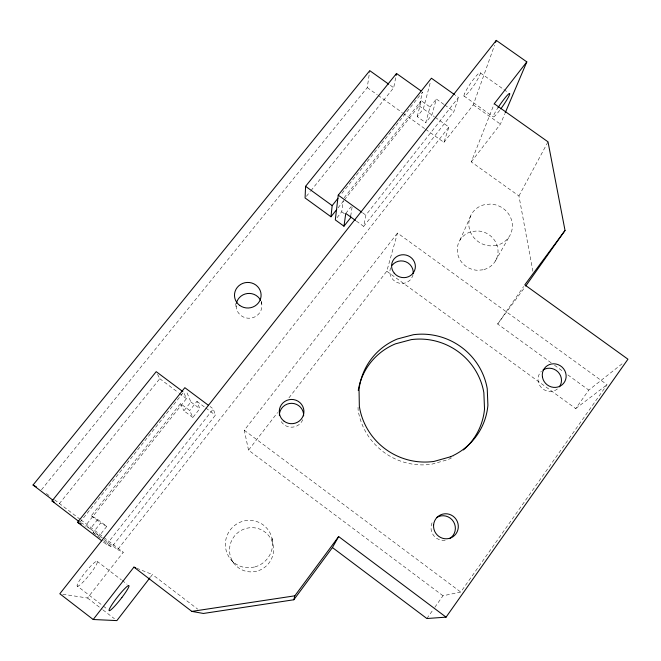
<?xml version="1.0" encoding="UTF-8"?>
<svg xmlns="http://www.w3.org/2000/svg" width="661" height="661" viewBox="0 0 661 661"><rect width="100%" height="100%" fill="white"/><g stroke="black" fill="none" stroke-linecap="round" stroke-linejoin="round"><path stroke-width="0.5" stroke-dasharray="3.31 2.48" d="M337.052 217.684L341.737 211.776L343.216 200.614M41.469 489.784L367.243 87.599L369.772 70.661M350.702 216.048L352.098 207.042M356.362 221.088L363.69 226.393L365.847 215.131L458.486 97.431L455.206 95.101M310.901 190.715L393.7 87.723L396.146 75.379M344.381 199.878L419.115 105.834L422.61 92.044L340.514 195.127M417.215 116.609L421.264 100.753L430.038 107.008L425.725 122.682L417.215 116.609L423.362 108.867L430.385 82.171M288.94 397.872L386.784 271.217L397.492 233.044L607.071 384.702L460.75 592.058L443.002 595.768L433.79 608.764M443.878 104.388L436.351 99.034L431.856 114.923L425.725 122.682M425.593 129.275L443.936 142.371L448.893 127.061L435.103 117.237M363.69 226.393L453.917 111.527L458.486 97.431M443.936 142.371L473.293 104.851L494.552 45.204M413.075 274.786L412.472 276.472A11.741 11.229 17.6 0 1 397.352 282.594A11.741 11.229 17.6 0 1 390.651 267.837M532.898 271.307L518.935 195.945L471.252 161.887L494.254 103.752M471.252 161.887L500.435 124.119L504.83 113.742M459.924 240.174L471.681 213.85M518.935 195.945L548.002 141.834M495.428 260.955L509.614 235.985M551.167 362.815L497.659 324.014L523.644 286.535M426.874 618.522L433.211 609.582M386.784 271.217L575.69 408.581L588.786 390.097L623.951 362.352M497.659 324.014L525.107 286.882M150.568 576.979L152.435 574.558L197.713 609.145M443.002 595.768L248.536 450.166L277.579 412.58M248.536 450.166L244.289 430.27L397.492 233.044M62.787 594.222L87.508 598.007L123.276 552.282L80.741 519.777M103.38 542.045L106.611 544.515L111.866 546.953L215.387 415.174L213.296 408.944L210.049 406.515M80.791 522.744L85.79 525.313L117.633 549.646L448.893 127.061M106.611 544.515L213.296 408.944M499.691 110.346L497.692 112.882A14.286 1.537 -55.2 0 1 493.445 115.865L494.172 114.196A14.286 1.537 -55.2 0 1 498.03 107.66M106.768 526.42L99.414 535.732L93.052 532.576L100.67 522.958L106.768 526.42L97.696 519.496L91.284 515.795L180.486 403.607L189.707 410.506L192.822 417.504L199.812 408.655L196.937 401.376L189.707 410.506M97.696 519.496L90.326 528.783L84.856 526.007M192.822 417.504L183.898 410.812L190.897 401.979L186.352 391.254M345.777 213.412L351.206 206.562M430.038 107.008L436.351 99.034M79.956 522.322L183.609 392.155L186.443 398.641L85.79 525.313M344.125 197.779L421.264 100.753M337.994 207.918L343.745 200.68M59.267 503.748L159.788 378.695L156.657 372.54M306.374 196.35L310.249 191.516M575.69 408.581L607.071 384.702M136.711 568.237L152.435 574.558M117.633 549.646L123.276 552.282M77.122 585.943L77.659 586.266A15.988 2.388 -51.3 0 0 87.93 576.673L90.499 573.459A15.988 2.388 -51.3 0 0 97.423 561.561L96.952 561.156A15.988 2.388 -51.3 0 0 86.698 570.641L84.063 573.938A15.988 2.388 -51.3 0 0 77.122 585.943L102.472 605.443M480.365 72.908L503.046 88.946M503.889 89.541L508.086 92.515M463.989 96.019L493.271 116.799M473.293 104.851L500.435 124.119M444.721 104.983L453.917 111.527M390.395 85.368L393.7 87.723M419.115 105.834L434.294 116.658M367.243 87.599L377.249 94.746M378.084 95.341L402.252 112.601M403.086 113.205L424.767 128.68M362.501 212.71L365.847 215.131M554.513 365.244L563.709 371.912M567.89 374.936L588.786 390.097M341.737 211.776L344.885 214.057M244.289 430.27L460.75 592.058M196.937 401.376L204.96 407.374M205.761 407.977L215.387 415.174M159.788 378.695L178.363 392.593M179.172 393.196L186.443 398.641M190.897 401.979L199.812 408.655M91.284 515.795L100.67 522.958M46.377 493.527L50.467 496.659M54.557 499.782L79.923 519.158M93.052 532.576L102.868 540.078M103.686 540.698L111.866 546.953M96.952 561.156L121.36 579.862M122.178 580.482L127.061 584.225M103.29 606.079L107.379 609.219M87.508 598.007L102.182 609.31M103 609.938L114.419 618.721M231.722 560.52L235.456 565.138M180.486 403.607L183.898 410.812M271.985 538.219L272.976 544.325M235.63 303.606L236.233 307.439M261.582 301.259L261.806 304.159M358.064 407.275L358.113 409.977A64.084 62.506 30.4 0 0 431.526 464.262L447.58 459.759A64.084 62.506 30.4 0 0 453.702 456.718M261.227 301.796A12.898 12.41 -2 0 1 250.271 318.181A12.898 12.41 -2 0 1 236.25 304.2M557.372 388.999A11.956 11.411 38.9 0 1 541.144 387.346A11.956 11.411 38.9 0 1 541.392 371.284M445.183 540.227A12.377 12.113 59.9 0 1 432.864 521.322M302.755 419.718A12.138 11.939 -2.4 0 1 280.314 419.892M464.716 93.3L464.072 95.027A14.261 1.933 -55.6 0 0 465.443 95.638C471.623 89.442 476.763 82.014 480.225 73.974A14.261 1.933 -55.6 0 0 475.738 76.494L473.673 79.064A14.261 1.933 -55.6 0 0 464.716 93.3M254.427 567.055L248.263 567.774A23.862 23.49 -51.4 0 1 227.888 533.716A23.862 23.49 -51.4 0 1 267.548 529.089A23.862 23.49 -51.4 0 1 254.427 567.055M256.617 571.236L250.874 571.905A22.259 21.904 -53.4 0 1 231.871 540.128A22.259 21.904 -53.4 0 1 268.837 535.807A22.259 21.904 -53.4 0 1 256.617 571.236M483.108 269.787L477.82 270.299A20.582 19.5 23.9 0 1 457.429 252.552A20.582 19.5 23.9 0 1 472.251 231.449L477.506 230.953A20.582 19.5 23.9 0 1 497.857 248.685A20.582 19.5 23.9 0 1 483.108 269.787M496.494 245.355L490.842 245.9A21.978 20.714 23.7 0 1 469.037 227.004A21.978 20.714 23.7 0 1 484.802 204.596L490.412 204.075A21.978 20.714 23.7 0 1 512.168 222.955A21.978 20.714 23.7 0 1 496.494 245.355"/><path stroke-width="0.99" d="M420.983 90.879L396.517 73.478L305.58 186.319L305.076 197.953L330.971 216.758L336.722 209.52M330.971 216.758L332.177 205.604L337.945 198.35M454.38 94.523L431.426 78.221L338.25 195.144L335.301 219.898L343.96 226.186L350.388 218.047L350.702 216.048M343.96 226.186L345.777 213.412L355.552 220.493M396.146 75.379L396.517 73.478M93.201 619.506L133.935 567.121L191.839 611.392L203.373 613.466L293.823 599.767L294.823 595.817L338.647 536.558L446.076 617.151L627.95 359.204L524.793 284.866L565.031 230.466L548.002 141.834L494.254 103.752L526.817 61.886L496.271 40.395L59.821 593.768L93.201 619.506L116.865 620.605L149.94 577.788M495.585 42.321L496.271 40.395M505.227 112.8L526.817 61.886M293.823 599.767L332.425 547.548L338.647 536.558M565.031 230.466L525.718 286.056M101.769 540.814L77.56 522.306L184.84 387.677L208.422 405.3M79.163 521.711L52.021 500.964L156.211 371.664L182.808 391.552M53.029 500.278L33.05 485.017L369.772 70.661L388.742 84.195M191.839 611.392L294.823 595.817M446.076 617.151L426.874 618.522L332.425 547.548M133.935 567.121L135.786 567.865M77.56 522.306L81.212 524.156M52.021 500.964L54.491 502.31M33.05 485.017L36.421 486.917M338.25 195.144L361.666 212.098M305.58 186.319L332.177 205.604M500.749 108.933A14.286 1.537 -55.2 0 0 508.772 96.415L509.54 94.705A14.286 1.537 -55.2 0 0 505.401 97.481L503.36 100.075A14.286 1.537 -55.2 0 0 498.03 107.66M236.382 303.399A12.898 12.41 -2 0 1 247.354 293.525A12.898 12.41 -2 0 1 260.583 300.301M463.353 449.951A64.084 62.506 30.4 0 0 484.521 409.052L483.86 392.684A64.084 62.506 30.4 0 0 411.274 339.622L395.468 343.844A64.084 62.506 30.4 0 0 358.245 390.461M542.954 370.053A11.956 11.411 38.9 0 1 557.983 371.92A11.956 11.411 38.9 0 1 559.429 386.834M436.772 517.456A12.377 12.113 59.9 0 1 453.537 521.744A12.377 12.113 59.9 0 1 449.637 538.616M392.113 265.292A11.741 11.229 17.6 0 1 405.747 261.756A11.741 11.229 17.6 0 1 413.183 273.629M279.372 415.331A12.138 11.939 -2.4 0 1 291.823 403.326A12.138 11.939 -2.4 0 1 303.622 415.926M121.872 597.536L119.319 600.783A16.021 1.892 -51.8 0 1 109.445 610.731L109.015 610.483A16.021 1.892 -51.8 0 1 116.22 598.635L118.84 595.313A16.021 1.892 -51.8 0 1 128.68 585.472L129.052 585.795A16.021 1.892 -51.8 0 1 121.872 597.536M450.372 456.834L434.046 461.411A65.191 63.53 30.2 0 1 359.344 406.209L359.039 389.453A65.191 63.53 30.2 0 1 397.319 339.002L413.389 334.714A65.191 63.53 30.2 0 1 487.231 388.66L487.909 405.292A65.191 63.53 30.2 0 1 450.372 456.834M542.474 377.233A12.154 11.592 38.7 0 0 561.982 384.925A12.154 11.592 38.7 0 0 558.181 364.657A12.154 11.592 38.7 0 0 542.474 377.233M394.253 273.183A11.939 11.402 17.6 0 0 414.587 270.564A11.939 11.402 17.6 0 0 401.599 254.84A11.939 11.402 17.6 0 0 394.253 273.183M284.156 421.264A12.344 12.138 -2 0 0 303.845 413.034A12.344 12.138 -2 0 0 286.767 400.401A12.344 12.138 -2 0 0 284.156 421.264M433.599 524.842A12.6 12.319 59.4 0 0 451.066 537.781A12.6 12.319 59.4 0 0 453.132 516.233A12.6 12.319 59.4 0 0 433.599 524.842M239.695 305.399A13.319 12.799 -1.6 0 0 260.996 296.847A13.319 12.799 -1.6 0 0 242.678 283.42A13.319 12.799 -1.6 0 0 239.695 305.399"/></g></svg>
